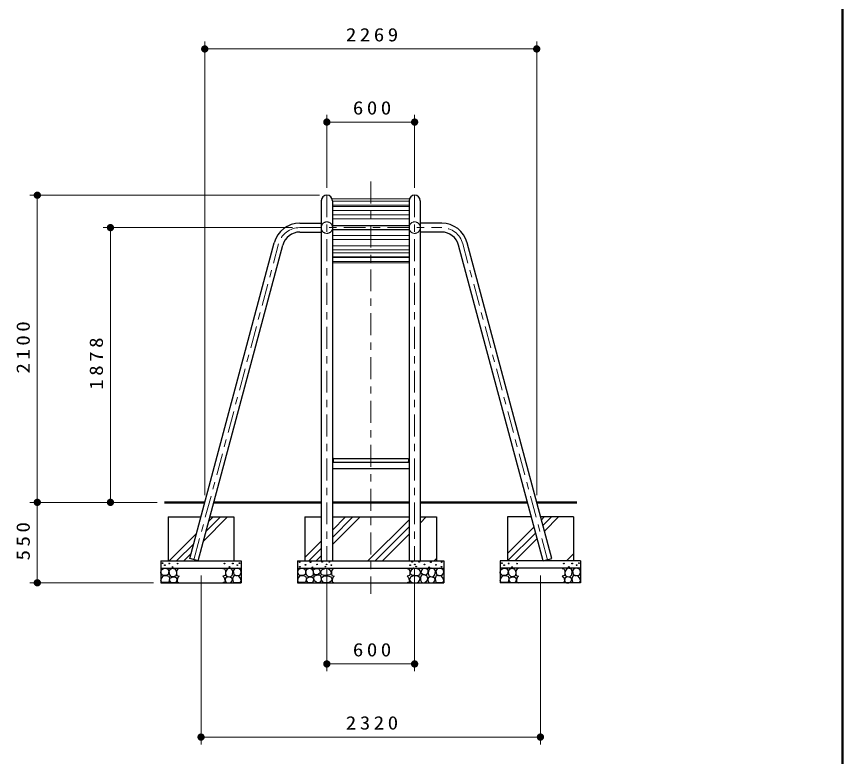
# Model space of a CAD drawing. Units: millimetres on the paper, scale 1:50. Extents: x -365 to 0, y -5 to 257.
# Drawn here: x -112.9 to 0, y 64.2 to 165.4 of the extents above; entities that cross this region are included whole.
import ezdxf

# ---------------------------------------------------------------- set-up
doc = ezdxf.new("R2010")
doc.units = ezdxf.units.MM
doc.linetypes.add('USER1', pattern=[4.5, 2.5, -2])
doc.linetypes.add('USER2', pattern=[6, 3, -1, 1, -1])
doc.layers.add('0_2', color=7, linetype='Continuous', lineweight=13)
doc.styles.add('ＭＳ ゴシック', font='')
doc.styles.get('ＭＳ ゴシック').set_extended_font_data('MS Gothic')

# ---------------------------------------------------------------- blocks, each defined once
blk = doc.blocks.new('filled_dot')
at = {"color": 0, "linetype": 'Continuous', "lineweight": -2, "const_width": 1.25}
blk.add_lwpolyline([(-0.625, 0, 1), (0.625, 0, 1)], format="xyb", close=True, dxfattribs=at)

msp = doc.modelspace()

# ---------------------------------------------------------------- linework, layer by layer
at = {"layer": '0_2', "lineweight": 50}
for p, q in [((0, 0), (0, 257)), ((-87.189, 98.958), (-92.677, 98.958)), ((-71.26, 98.958), (-85.936, 98.958)), ((-69.734, 98.958), (-59.26, 98.958)), ((-57.734, 98.958), (-43.057, 98.958)), ((-41.805, 98.958), (-36.317, 98.958))]:
    msp.add_line(p, q, dxfattribs=at)
at = {"layer": '0_2'}
for p, q in [((-87.189, 99.958), (-87.189, 161.958)), ((-41.805, 99.958), (-41.805, 161.958)), ((-87.189, 160.958), (-41.805, 160.958)), ((-70.497, 141.958), (-70.497, 151.958)), ((-58.497, 141.958), (-58.497, 151.958)), ((-70.497, 150.958), (-58.497, 150.958)), ((-71.497, 140.958), (-111.082, 140.958)), ((-110.082, 98.958), (-110.082, 140.958)), ((-69.734, 140.447), (-59.26, 140.447)), ((-69.734, 140.128), (-59.26, 140.128)), ((-69.734, 139.584), (-59.26, 139.584)), ((-69.734, 139.421), (-59.26, 139.421)), ((-69.734, 138.877), (-59.26, 138.877)), ((-69.734, 138.267), (-59.26, 138.267)), ((-69.734, 137.723), (-59.26, 137.723)), ((-75.195, 136.524), (-101.082, 136.524)), ((-100.082, 98.958), (-100.082, 136.524)), ((-69.734, 135.425), (-59.26, 135.425)), ((-69.734, 134.881), (-59.26, 134.881)), ((-69.734, 134.052), (-59.26, 134.052)), ((-69.734, 133.508), (-59.26, 133.508)), ((-69.734, 133.06), (-59.26, 133.06)), ((-69.734, 132.516), (-59.26, 132.516)), ((-69.734, 132.454), (-59.26, 132.454)), ((-69.734, 131.91), (-59.26, 131.91)), ((-69.734, 131.692), (-59.26, 131.692)), ((-93.677, 98.958), (-111.082, 98.958)), ((-93.677, 98.958), (-111.082, 98.958)), ((-110.082, 87.958), (-110.082, 98.958)), ((-93.677, 98.958), (-101.082, 98.958)), ((-87.355, 93.665), (-84.061, 96.958)), ((-86.992, 95.017), (-85.051, 96.958)), ((-86.63, 96.369), (-86.041, 96.958)), ((-69.734, 93.184), (-65.959, 96.958)), ((-69.734, 94.173), (-66.949, 96.958)), ((-69.734, 95.163), (-67.939, 96.958)), ((-64.888, 90.958), (-59.26, 96.586)), ((-57.734, 96.133), (-56.908, 96.958)), ((-41.167, 96.578), (-40.786, 96.958)), ((-40.958, 95.797), (-39.796, 96.958)), ((-40.748, 95.016), (-38.806, 96.958)), ((-63.898, 90.958), (-59.26, 95.597)), ((-45.797, 91.948), (-42.155, 95.59)), ((-92.041, 90.958), (-88.341, 94.658)), ((-62.908, 90.958), (-59.26, 94.607)), ((-45.796, 90.958), (-41.946, 94.809)), ((-44.806, 90.958), (-41.736, 94.028)), ((-91.051, 90.958), (-88.704, 93.306)), ((-73.497, 91.4), (-71.26, 93.637)), ((-72.949, 90.958), (-71.26, 92.647)), ((-90.061, 90.958), (-89.066, 91.953)), ((-71.959, 90.958), (-71.26, 91.658)), ((-37.735, 90.958), (-36.797, 91.897)), ((-55.837, 90.958), (-55.497, 91.298)), ((-70.497, 89.958), (-70.497, 75.861)), ((-58.497, 89.958), (-58.497, 75.861)), ((-87.697, 88.958), (-87.697, 65.861)), ((-41.297, 88.958), (-41.297, 65.861)), ((-94.197, 87.958), (-111.082, 87.958)), ((-58.497, 76.861), (-70.497, 76.861)), ((-41.297, 66.861), (-87.697, 66.861))]:
    msp.add_line(p, q, dxfattribs=at)
at = {"layer": '0_2', "linetype": 'USER2'}
for p, q in [((-64.497, 142.82), (-64.497, 86.46)), ((-70.497, 140.958), (-70.497, 90.958)), ((-58.497, 140.958), (-58.497, 90.958)), ((-74.195, 136.524), (-54.799, 136.524)), ((-88.664, 91.115), (-77.093, 134.301)), ((-40.329, 91.115), (-51.901, 134.301))]:
    msp.add_line(p, q, dxfattribs=at)
at = {"layer": '0_2', "lineweight": 25}
for p, q in [((-71.26, 140.195), (-71.26, 90.958)), ((-69.734, 140.195), (-69.734, 90.958)), ((-59.26, 140.195), (-59.26, 90.958)), ((-57.734, 140.195), (-57.734, 90.958)), ((-74.195, 137.129), (-71.26, 137.129)), ((-69.734, 136.797), (-59.26, 136.797)), ((-54.799, 137.129), (-57.734, 137.129)), ((-74.195, 135.919), (-71.26, 135.919)), ((-69.734, 136.251), (-59.26, 136.251)), ((-54.799, 135.919), (-57.734, 135.919)), ((-89.249, 91.271), (-77.677, 134.457)), ((-39.745, 91.271), (-51.317, 134.457)), ((-88.08, 90.958), (-76.508, 134.144)), ((-40.914, 90.958), (-52.485, 134.144)), ((-69.734, 104.458), (-59.26, 104.458)), ((-69.647, 104.858), (-69.647, 104.558)), ((-69.547, 104.958), (-59.447, 104.958)), ((-59.347, 104.858), (-59.347, 104.558)), ((-69.734, 103.604), (-59.26, 103.604)), ((-92.197, 96.958), (-92.197, 90.958)), ((-92.197, 96.958), (-87.725, 96.958)), ((-86.472, 96.958), (-83.197, 96.958)), ((-83.197, 96.958), (-83.197, 90.958)), ((-73.497, 96.958), (-73.497, 90.958)), ((-73.497, 96.958), (-71.26, 96.958)), ((-69.734, 96.958), (-59.26, 96.958)), ((-57.734, 96.958), (-55.497, 96.958)), ((-55.497, 96.958), (-55.497, 90.958)), ((-45.797, 96.958), (-45.797, 90.958)), ((-42.522, 96.958), (-45.797, 96.958)), ((-36.797, 96.958), (-41.269, 96.958)), ((-36.797, 96.958), (-36.797, 90.958)), ((-93.197, 90.958), (-93.197, 87.958)), ((-93.197, 90.958), (-82.197, 90.958)), ((-88.08, 90.958), (-89.249, 91.271)), ((-82.197, 90.958), (-82.197, 87.958)), ((-74.497, 90.958), (-74.497, 87.958)), ((-74.497, 90.958), (-54.497, 90.958)), ((-54.497, 90.958), (-54.497, 87.958)), ((-46.797, 90.958), (-46.797, 87.958)), ((-35.797, 90.958), (-46.797, 90.958)), ((-40.914, 90.958), (-39.745, 91.271)), ((-35.797, 90.958), (-35.797, 87.958)), ((-93.197, 89.958), (-82.197, 89.958)), ((-74.497, 89.958), (-54.497, 89.958)), ((-35.797, 89.958), (-46.797, 89.958)), ((-93.197, 87.958), (-82.197, 87.958)), ((-74.497, 87.958), (-54.497, 87.958)), ((-35.797, 87.958), (-46.797, 87.958))]:
    msp.add_line(p, q, dxfattribs=at)
at = {"layer": '0_2', "linetype": 'USER1'}
for points in [[(-70.497, 135.734), (-70.43, 135.737), (-70.364, 135.746), (-70.299, 135.761), (-70.236, 135.782), (-70.174, 135.808), (-70.115, 135.84), (-70.059, 135.877), (-70.006, 135.919), (-69.957, 135.966), (-69.912, 136.016), (-69.872, 136.071), (-69.836, 136.129), (-69.805, 136.19), (-69.78, 136.254), (-69.76, 136.32), (-69.745, 136.387), (-69.737, 136.455), (-69.734, 136.524), (-69.737, 136.593), (-69.745, 136.661), (-69.76, 136.729), (-69.78, 136.794), (-69.805, 136.858), (-69.836, 136.919), (-69.872, 136.977), (-69.912, 137.032), (-69.957, 137.083), (-70.006, 137.129), (-70.059, 137.171), (-70.115, 137.208), (-70.174, 137.24), (-70.236, 137.266), (-70.299, 137.287), (-70.364, 137.302), (-70.43, 137.311), (-70.497, 137.314), (-70.563, 137.311), (-70.629, 137.302), (-70.694, 137.287), (-70.758, 137.266), (-70.819, 137.24), (-70.878, 137.208), (-70.935, 137.171), (-70.987, 137.129), (-71.036, 137.083), (-71.081, 137.032), (-71.122, 136.977), (-71.158, 136.919), (-71.188, 136.858), (-71.214, 136.794), (-71.234, 136.729), (-71.248, 136.661), (-71.257, 136.593), (-71.26, 136.524), (-71.257, 136.455), (-71.248, 136.387), (-71.234, 136.32), (-71.214, 136.254), (-71.188, 136.19), (-71.158, 136.129), (-71.122, 136.071), (-71.081, 136.016), (-71.036, 135.966), (-70.987, 135.919), (-70.935, 135.877), (-70.878, 135.84), (-70.819, 135.808), (-70.758, 135.782), (-70.694, 135.761), (-70.629, 135.746), (-70.563, 135.737)], [(-58.497, 137.314), (-58.563, 137.311), (-58.629, 137.302), (-58.694, 137.287), (-58.758, 137.266), (-58.819, 137.24), (-58.878, 137.208), (-58.935, 137.171), (-58.987, 137.129), (-59.036, 137.083), (-59.081, 137.032), (-59.122, 136.977), (-59.158, 136.919), (-59.188, 136.858), (-59.214, 136.794), (-59.234, 136.729), (-59.248, 136.661), (-59.257, 136.593), (-59.26, 136.524), (-59.257, 136.455), (-59.248, 136.387), (-59.234, 136.32), (-59.214, 136.254), (-59.188, 136.19), (-59.158, 136.129), (-59.122, 136.071), (-59.081, 136.016), (-59.036, 135.966), (-58.987, 135.919), (-58.935, 135.877), (-58.878, 135.84), (-58.819, 135.808), (-58.758, 135.782), (-58.694, 135.761), (-58.629, 135.746), (-58.563, 135.737), (-58.497, 135.734), (-58.43, 135.737), (-58.364, 135.746), (-58.299, 135.761), (-58.236, 135.782), (-58.174, 135.808), (-58.115, 135.84), (-58.059, 135.877), (-58.006, 135.919), (-57.957, 135.966), (-57.912, 136.016), (-57.872, 136.071), (-57.836, 136.129), (-57.805, 136.19), (-57.78, 136.254), (-57.76, 136.32), (-57.745, 136.387), (-57.737, 136.455), (-57.734, 136.524), (-57.737, 136.593), (-57.745, 136.661), (-57.76, 136.729), (-57.78, 136.794), (-57.805, 136.858), (-57.836, 136.919), (-57.872, 136.977), (-57.912, 137.032), (-57.957, 137.083), (-58.006, 137.129), (-58.059, 137.171), (-58.115, 137.208), (-58.174, 137.24), (-58.236, 137.266), (-58.299, 137.287), (-58.364, 137.302), (-58.43, 137.311)]]:
    msp.add_lwpolyline(points, close=True, dxfattribs=at)
at = {"layer": '0_2', "lineweight": 25}
for points in [[(-92.632, 88.947), (-92.986, 89.016), (-93.183, 89.317), (-93.136, 89.682), (-92.928, 89.885), (-92.615, 89.949), (-92.279, 89.874), (-92.088, 89.613), (-92.181, 89.074), (-92.447, 88.964)], [(-91.483, 88.766), (-91.761, 88.813), (-91.981, 89.044), (-92.051, 89.484), (-91.929, 89.815), (-91.541, 89.936), (-91.251, 89.815), (-91.083, 89.56), (-91.049, 89.282), (-91.135, 88.905)], [(-83.911, 88.766), (-83.633, 88.813), (-83.413, 89.044), (-83.343, 89.484), (-83.465, 89.815), (-83.853, 89.936), (-84.142, 89.815), (-84.31, 89.56), (-84.345, 89.282), (-84.258, 88.905)], [(-82.761, 88.947), (-82.408, 89.016), (-82.211, 89.317), (-82.257, 89.682), (-82.466, 89.885), (-82.779, 89.949), (-83.115, 89.874), (-83.306, 89.613), (-83.213, 89.074), (-82.947, 88.964)], [(-73.932, 88.947), (-74.286, 89.016), (-74.483, 89.317), (-74.436, 89.682), (-74.228, 89.885), (-73.915, 89.949), (-73.579, 89.874), (-73.388, 89.613), (-73.481, 89.074), (-73.747, 88.964)], [(-72.783, 88.766), (-73.061, 88.813), (-73.281, 89.044), (-73.351, 89.484), (-73.229, 89.815), (-72.841, 89.936), (-72.551, 89.815), (-72.383, 89.56), (-72.349, 89.282), (-72.435, 88.905)], [(-71.681, 89.096), (-72.135, 89.051), (-72.328, 89.335), (-72.35, 89.721), (-71.998, 89.891), (-71.624, 89.891), (-71.488, 89.743), (-71.351, 89.346)], [(-70.706, 88.96), (-71.226, 89.064), (-71.329, 89.469), (-71.174, 89.749), (-70.758, 89.905), (-70.374, 89.936), (-70.041, 89.687), (-69.864, 89.292), (-70.072, 89.032)], [(-58.288, 88.96), (-57.768, 89.064), (-57.664, 89.469), (-57.82, 89.749), (-58.236, 89.905), (-58.62, 89.936), (-58.953, 89.687), (-59.129, 89.292), (-58.922, 89.032)], [(-57.313, 89.096), (-56.859, 89.051), (-56.666, 89.335), (-56.643, 89.721), (-56.995, 89.891), (-57.37, 89.891), (-57.506, 89.743), (-57.642, 89.346)], [(-56.211, 88.766), (-55.933, 88.813), (-55.713, 89.044), (-55.643, 89.484), (-55.765, 89.815), (-56.153, 89.936), (-56.442, 89.815), (-56.61, 89.56), (-56.645, 89.282), (-56.558, 88.905)], [(-55.061, 88.947), (-54.708, 89.016), (-54.511, 89.317), (-54.557, 89.682), (-54.766, 89.885), (-55.079, 89.949), (-55.415, 89.874), (-55.606, 89.613), (-55.513, 89.074), (-55.247, 88.964)], [(-46.232, 88.947), (-46.586, 89.016), (-46.783, 89.317), (-46.736, 89.682), (-46.528, 89.885), (-46.215, 89.949), (-45.879, 89.874), (-45.688, 89.613), (-45.781, 89.074), (-46.047, 88.964)], [(-45.083, 88.766), (-45.361, 88.813), (-45.581, 89.044), (-45.651, 89.484), (-45.529, 89.815), (-45.141, 89.936), (-44.851, 89.815), (-44.683, 89.56), (-44.649, 89.282), (-44.735, 88.905)], [(-37.511, 88.766), (-37.233, 88.813), (-37.013, 89.044), (-36.943, 89.484), (-37.065, 89.815), (-37.453, 89.936), (-37.742, 89.815), (-37.91, 89.56), (-37.945, 89.282), (-37.858, 88.905)], [(-36.361, 88.947), (-36.008, 89.016), (-35.811, 89.317), (-35.857, 89.682), (-36.066, 89.885), (-36.379, 89.949), (-36.715, 89.874), (-36.906, 89.613), (-36.813, 89.074), (-36.547, 88.964)], [(-92.76, 87.979), (-93.061, 88.02), (-93.183, 88.257), (-93.05, 88.622), (-92.824, 88.889), (-92.47, 88.941), (-92.117, 88.848), (-92.001, 88.512), (-92.1, 88.061), (-92.395, 87.991)], [(-91.561, 87.974), (-91.781, 88.008), (-91.99, 88.286), (-91.955, 88.582), (-91.654, 88.738), (-91.341, 88.767), (-91.063, 88.646), (-91.011, 88.333), (-91.097, 88.055), (-91.277, 87.974)], [(-83.833, 87.974), (-83.613, 88.008), (-83.404, 88.286), (-83.439, 88.582), (-83.74, 88.738), (-84.053, 88.767), (-84.331, 88.646), (-84.383, 88.333), (-84.296, 88.055), (-84.117, 87.974)], [(-82.634, 87.979), (-82.333, 88.02), (-82.211, 88.257), (-82.344, 88.622), (-82.57, 88.889), (-82.923, 88.941), (-83.277, 88.848), (-83.393, 88.512), (-83.294, 88.061), (-82.999, 87.991)], [(-74.06, 87.979), (-74.361, 88.02), (-74.483, 88.257), (-74.35, 88.622), (-74.124, 88.889), (-73.77, 88.941), (-73.417, 88.848), (-73.301, 88.512), (-73.4, 88.061), (-73.695, 87.991)], [(-72.861, 87.974), (-73.081, 88.008), (-73.29, 88.286), (-73.255, 88.582), (-72.954, 88.738), (-72.641, 88.767), (-72.363, 88.646), (-72.311, 88.333), (-72.397, 88.055), (-72.577, 87.974)], [(-71.678, 87.97), (-71.905, 88.004), (-72.166, 88.208), (-72.291, 88.515), (-72.223, 88.855), (-71.837, 89.037), (-71.462, 89.025), (-71.292, 88.73), (-71.292, 88.333), (-71.428, 88.06)], [(-70.768, 87.973), (-71.039, 88.025), (-71.174, 88.274), (-71.277, 88.638), (-70.945, 88.866), (-70.342, 88.929), (-69.968, 88.794), (-69.792, 88.399), (-69.906, 88.16), (-70.176, 88.004)], [(-58.225, 87.973), (-57.955, 88.025), (-57.82, 88.274), (-57.716, 88.638), (-58.049, 88.866), (-58.651, 88.929), (-59.025, 88.794), (-59.202, 88.399), (-59.088, 88.16), (-58.818, 88.004)], [(-57.316, 87.97), (-57.089, 88.004), (-56.828, 88.208), (-56.703, 88.515), (-56.771, 88.855), (-57.157, 89.037), (-57.532, 89.025), (-57.702, 88.73), (-57.702, 88.333), (-57.566, 88.06)], [(-56.133, 87.974), (-55.913, 88.008), (-55.704, 88.286), (-55.739, 88.582), (-56.04, 88.738), (-56.353, 88.767), (-56.631, 88.646), (-56.683, 88.333), (-56.596, 88.055), (-56.417, 87.974)], [(-54.934, 87.979), (-54.633, 88.02), (-54.511, 88.257), (-54.644, 88.622), (-54.87, 88.889), (-55.223, 88.941), (-55.577, 88.848), (-55.693, 88.512), (-55.594, 88.061), (-55.299, 87.991)], [(-46.36, 87.979), (-46.661, 88.02), (-46.783, 88.257), (-46.65, 88.622), (-46.424, 88.889), (-46.07, 88.941), (-45.717, 88.848), (-45.601, 88.512), (-45.7, 88.061), (-45.995, 87.991)], [(-45.161, 87.974), (-45.381, 88.008), (-45.59, 88.286), (-45.555, 88.582), (-45.254, 88.738), (-44.941, 88.767), (-44.663, 88.646), (-44.611, 88.333), (-44.697, 88.055), (-44.877, 87.974)], [(-37.433, 87.974), (-37.213, 88.008), (-37.004, 88.286), (-37.039, 88.582), (-37.34, 88.738), (-37.653, 88.767), (-37.931, 88.646), (-37.983, 88.333), (-37.896, 88.055), (-37.717, 87.974)], [(-36.234, 87.979), (-35.933, 88.02), (-35.811, 88.257), (-35.944, 88.622), (-36.17, 88.889), (-36.523, 88.941), (-36.877, 88.848), (-36.993, 88.512), (-36.894, 88.061), (-36.599, 87.991)]]:
    msp.add_lwpolyline(points, close=True, dxfattribs=at)
for points in [[(-90.691, 89.908), (-90.882, 89.879), (-91.039, 89.601), (-91.039, 89.184), (-90.998, 88.935), (-90.685, 88.883)], [(-84.703, 89.908), (-84.512, 89.879), (-84.355, 89.601), (-84.355, 89.184), (-84.396, 88.935), (-84.708, 88.883)], [(-69.491, 89.908), (-69.682, 89.879), (-69.839, 89.601), (-69.839, 89.184), (-69.798, 88.935), (-69.485, 88.883)], [(-59.503, 89.908), (-59.312, 89.879), (-59.155, 89.601), (-59.155, 89.184), (-59.196, 88.935), (-59.508, 88.883)], [(-44.291, 89.908), (-44.482, 89.879), (-44.639, 89.601), (-44.639, 89.184), (-44.598, 88.935), (-44.285, 88.883)], [(-38.303, 89.908), (-38.112, 89.879), (-37.955, 89.601), (-37.955, 89.184), (-37.996, 88.935), (-38.308, 88.883)], [(-90.691, 88.86), (-90.876, 88.686), (-90.969, 88.385), (-90.975, 88.107), (-90.697, 87.974)], [(-84.703, 88.86), (-84.517, 88.686), (-84.425, 88.385), (-84.419, 88.107), (-84.697, 87.974)], [(-69.491, 88.86), (-69.676, 88.686), (-69.769, 88.385), (-69.775, 88.107), (-69.497, 87.974)], [(-59.503, 88.86), (-59.317, 88.686), (-59.225, 88.385), (-59.219, 88.107), (-59.497, 87.974)], [(-44.291, 88.86), (-44.476, 88.686), (-44.569, 88.385), (-44.575, 88.107), (-44.297, 87.974)], [(-38.303, 88.86), (-38.117, 88.686), (-38.025, 88.385), (-38.019, 88.107), (-38.297, 87.974)]]:
    msp.add_lwpolyline(points, dxfattribs=at)
for centre in [(-92.961, 90.65), (-92.654, 90.357), (-92.041, 90.608), (-90.898, 90.58), (-84.496, 90.58), (-83.353, 90.608), (-82.74, 90.357), (-82.433, 90.65), (-74.205, 90.78), (-73.414, 90.422), (-72.724, 90.786), (-71.838, 90.475), (-71.126, 90.823), (-70.53, 90.475), (-70.156, 90.807), (-69.887, 90.369), (-59.106, 90.369), (-58.838, 90.807), (-58.463, 90.475), (-57.868, 90.823), (-57.156, 90.475), (-56.27, 90.786), (-55.579, 90.422), (-54.789, 90.78), (-46.561, 90.65), (-46.254, 90.357), (-45.641, 90.608), (-44.498, 90.58), (-38.096, 90.58), (-36.953, 90.608), (-36.34, 90.357), (-36.033, 90.65), (-91.581, 90.12), (-83.813, 90.12), (-74.179, 90.153), (-72.476, 90.074), (-70.704, 90.169), (-58.289, 90.169), (-56.518, 90.074), (-54.815, 90.153), (-45.181, 90.12), (-37.413, 90.12)]:
    msp.add_circle(centre, 0.05, dxfattribs=at)
for centre, radius, start, end in [((-70.497, 140.195), 0.763, 0, 180), ((-58.497, 140.195), 0.763, 0, 180), ((-74.195, 133.524), 3.605, 90, 165), ((-54.799, 133.524), 3.605, 15, 90), ((-74.195, 133.524), 2.395, 90, 165), ((-54.799, 133.524), 2.395, 15, 90), ((-69.547, 104.858), 0.1, 90, 180), ((-69.547, 104.558), 0.1, 180, 270), ((-59.447, 104.858), 0.1, 0, 90), ((-59.447, 104.558), 0.1, 270, 0)]:
    msp.add_arc(centre, radius, start, end, dxfattribs=at)
at = {"layer": '0_2', "linetype": 'USER2'}
for centre, start, end in [((-74.195, 133.524), 90, 165), ((-54.799, 133.524), 15, 90)]:
    msp.add_arc(centre, 3, start, end, dxfattribs=at)

# ---------------------------------------------------------------- block references
at = {"layer": '0_2', "xscale": 0.4, "yscale": 0.4}
for p in [(-87.189, 160.958), (-70.497, 150.958), (-70.497, 76.861), (-87.697, 66.861)]:
    msp.add_blockref('filled_dot', p, dxfattribs=at)
for p, rotation in [((-41.805, 160.958), 180), ((-58.497, 150.958), 180), ((-110.082, 140.958), 270), ((-100.082, 136.524), 270), ((-110.082, 98.958), 270), ((-110.082, 98.958), 90), ((-100.082, 98.958), 90), ((-110.082, 87.958), 90), ((-58.497, 76.861), 180), ((-41.297, 66.861), 180)]:
    msp.add_blockref('filled_dot', p, dxfattribs=dict(at, rotation=rotation))

# ---------------------------------------------------------------- texts
at = {"layer": '0_2', "char_height": 1.833, "attachment_point": 8, "style": 'ＭＳ ゴシック'}
for s, insert in [('\\T1.33;\\W1.15;2269', (-64.08, 161.958)), ('\\T1.33;\\W1.15;600', (-64.08, 151.958)), ('\\T1.33;\\W1.15;600', (-64.08, 77.861)), ('\\T1.33;\\W1.15;2320', (-64.088, 67.861))]:
    msp.add_mtext(s, dxfattribs=dict(at, insert=insert))
at = {"layer": '0_2', "char_height": 1.833, "attachment_point": 8, "rotation": 90, "style": 'ＭＳ ゴシック'}
for s, insert in [('\\T1.33;\\W1.15;2100', (-111.082, 120.379)), ('\\T1.33;\\W1.15;1878', (-101.082, 118.169)), ('\\T1.33;\\W1.15;550', (-111.082, 93.873))]:
    msp.add_mtext(s, dxfattribs=dict(at, insert=insert))

doc.saveas('drawing.dxf')
